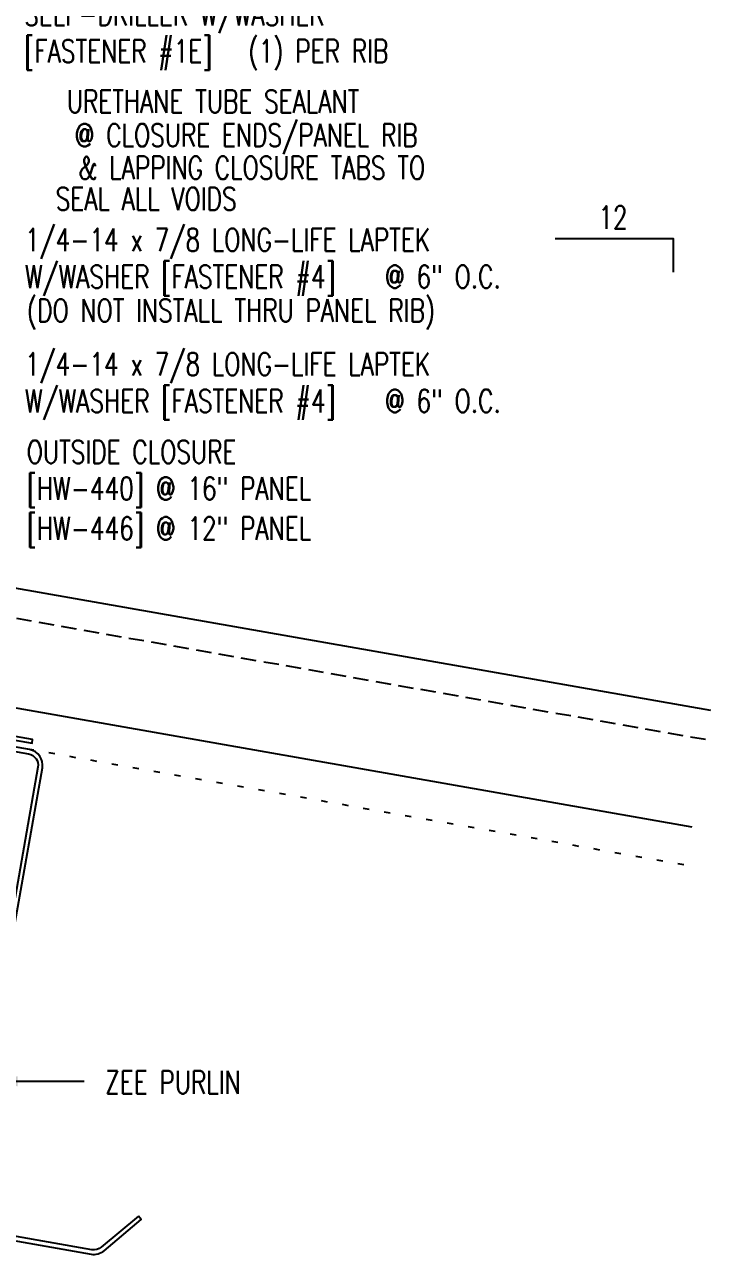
# Model space of a CAD drawing. Header units: inches. Extents: x -2 to 189, y 14 to 99.
# Drawn here: x 34.63 to 45.9, y 13.7 to 33.94 of the extents above; entities that cross this region are included whole.
import ezdxf
from ezdxf.enums import TextEntityAlignment as Align

# ---------------------------------------------------------------- set-up
doc = ezdxf.new("R2010")
doc.units = ezdxf.units.IN
doc.header["$MEASUREMENT"] = 0
doc.linetypes.add('DASH2', pattern=[0.1875, 0.125, -0.0625])
doc.linetypes.add('DOT', pattern=[0.25, 0, -0.25])
for name, color, linetype in [('DIM', 2, 'Continuous'), ('MARK', 1, 'Continuous'), ('PANEL', 11, 'Continuous'), ('PURLIN', 1, 'Continuous'), ('STLA', 12, 'Continuous'), ('TEXT', 2, 'Continuous')]:
    doc.layers.add(name, color=color, linetype=linetype)
doc.styles.add('TEXT1', font='ROMANS.shx', dxfattribs={"width": 0.75, "height": 0.375})
doc.dimstyles.new('DETAIL$7', dxfattribs={"dimscale": 4, "dimtxt": 0.375, "dimasz": 0.125, "dimexe": 0.0625, "dimexo": 0.125, "dimgap": 0.0625, "dimtad": 1, "dimdec": 4, "dimzin": 3, "dimdsep": 46, "dimlunit": 4, "dimtxsty": 'TEXT1', "dimblk": 'ARCHTICK', "dimcen": 0.0625, "dimclrd": 7, "dimclre": 7, "dimclrt": 2, "dimadec": 0, "dimazin": 0, "dimtfac": 0.59375, "dimtdec": 4, "dimtmove": 0, "dimatfit": 3, "dimfxl": 0, "dimfrac": 2, "dimtolj": 1, "dimtzin": 3, "dimarcsym": 0})

# ---------------------------------------------------------------- blocks, each defined once
blk = doc.blocks.new('slopr1')
at = {"layer": 'MARK', "color": 6}
blk.add_lwpolyline([(0, 0), (0, 0.1368), (-0.4871, 0.1368)], dxfattribs=at)
at = {"layer": 'MARK', "color": 2, "style": 'TEXT1', "width": 0.75}
blk.add_text('12', height=0.09375, dxfattribs=at).set_placement((-0.3095, 0.1779))
blk.add_attdef('SLOPR1', (0.0415, 0.0243), '', height=0.0938, dxfattribs=at)
blk = doc.blocks.new('FD-F4')
at = {"layer": 'TEXT', "style": 'TEXT1', "width": 0.75}
for s, p in [('1/4-14 x 7/8 LONG-LIFE LAPTEK', (0.0047, -0.0408)), ('W/WASHER [FASTENER #4]', (0.0047, -0.1926))]:
    blk.add_text(s, height=0.09375, dxfattribs=at).set_placement(p)
blk.add_attdef('(QUANTITY)', (1.4847, -0.1926), '', height=0.0938, dxfattribs=at)
at = {"layer": 'TEXT', "style": 'TEXT1', "flags": 1}
for tag, p in [('Color', (0.0624, -0.4349)), ('Calc', (0.0624, -0.4349)), ('Opt1', (0.0624, -0.4349)), ('Opt2', (0.0624, -0.4349)), ('Opt3', (0.0624, -0.4349)), ('Description', (0.0624, -0.4349)), ('Multiple', (0.0624, -0.4349)), ('Part', (0.0624, -0.4349)), ('Spare1', (0.0624, -0.6224)), ('Spare2', (0.0624, -0.6224)), ('Spare3', (0.0624, -0.6224)), ('Spare4', (0.0624, -0.6224)), ('Spare5', (0.0624, -0.6224)), ('Spare6', (0.0624, -0.6224)), ('Spare7', (0.0624, -0.6224)), ('Spare8', (0.0624, -0.6224)), ('Spare9', (0.0624, -0.6224)), ('Spare10', (0.0624, -0.6224))]:
    blk.add_attdef(tag, p, '', height=0.0938, dxfattribs=at)
blk = doc.blocks.new('_ArchTick')
at = {"color": 0, "linetype": 'ByBlock', "const_width": 0.15}
blk.add_lwpolyline([(-0.5, -0.5), (0.5, 0.5)], dxfattribs=at)
blk = doc.blocks.new('FD-F1E')
at = {"layer": 'TEXT', "style": 'TEXT1', "width": 0.75}
for s, p in [('1/4-14 x 1 1/4 LONG-LIFE', (0.0047, -0.0408)), ('SELF-DRILLER W/WASHER', (0.0047, -0.1926)), ('[FASTENER #1E]', (0.0047, -0.3444))]:
    blk.add_text(s, height=0.09375, dxfattribs=at).set_placement(p)
blk.add_attdef('(QUANTITY)', (0.9263, -0.3444), '', height=0.0938, dxfattribs=at)

msp = doc.modelspace()

# ---------------------------------------------------------------- linework, layer by layer
at = {"layer": 'DIM', "linetype": 'DOT'}
msp.add_line((45.4656, 20.11324), (23.16165, 24.04603), dxfattribs=at)
at = {"layer": 'PANEL', "color": 8, "linetype": 'DASH2', "ltscale": 2}
msp.add_line((45.82314, 22.17239), (28.45152, 25.22694), dxfattribs=at)
at = {"layer": 'PANEL'}
msp.add_lwpolyline([(45.60454, 20.73274), (28.19544, 23.80025), (28.53232, 25.71078), (45.90382, 22.65625)], dxfattribs=at)
at = {"layer": 'PURLIN'}
msp.add_lwpolyline([(36.49827, 14.3354), (35.88717, 13.82262, -0.22169466), (35.73409, 13.7816), (33.7738, 14.12726, -0.41421356), (33.6217, 14.34447), (34.27077, 18.02548), (34.91983, 21.7065, 0.41421356), (34.70714, 22.01024), (32.99305, 22.31248, 0.22169466), (32.77898, 22.25512), (32.16788, 21.74235), (32.2159, 21.68513), (32.827, 22.1979, -0.22169466), (32.98008, 22.23892), (34.69417, 21.93668, -0.41421356), (34.84626, 21.71947), (34.1972, 18.03845), (33.54814, 14.35744, 0.41421356), (33.76082, 14.05369), (35.72112, 13.70804, 0.22169466), (35.93519, 13.7654), (36.54629, 14.27817)], format="xyb", close=True, dxfattribs=at)
at = {"layer": 'STLA'}
msp.add_lwpolyline([(28.28937, 23.5735), (31.74709, 22.96381, -0.13165516), (31.83506, 22.92279), (32.22872, 22.59246, 0.13165516), (32.34474, 22.53836), (34.74939, 22.11435), (34.75977, 22.17324), (32.35512, 22.59725, -0.13165516), (32.26716, 22.63827), (31.87349, 22.9686, 0.13165516), (31.75747, 23.0227), (28.29975, 23.63239)], format="xyb", close=True, dxfattribs=at)

# ---------------------------------------------------------------- block references
at = {"layer": 'MARK', "xscale": 4, "yscale": 4, "zscale": 4}
msp.add_blockref('slopr1', (45.29826, 29.8657), dxfattribs=at)
at = {"layer": 'TEXT', "xscale": 4, "yscale": 4, "zscale": 4}
for name, p, values in [('FD-F1E', (34.60154, 34.69072), {'(QUANTITY)': '(1) PER RIB'}), ('FD-F4', (34.61407, 30.37177), {'(QUANTITY)': '@ 6" O.C.'}), ('FD-F4', (34.61407, 28.32694), {'(QUANTITY)': '@ 6" O.C.'})]:
    msp.add_blockref(name, p, dxfattribs=at).add_auto_attribs(values)

# ---------------------------------------------------------------- texts
at = {"layer": 'TEXT', "style": 'TEXT1', "width": 0.75}
for s, p in [('URETHANE TUBE SEALANT', (40.13174, 32.48488)), ('@ CLOSURE ENDS/PANEL RIB', (41.09212, 31.92866)), ('& LAPPING CLOSURE TABS TO', (41.21393, 31.39434)), ('SEAL ALL VOIDS', (38.11579, 30.8825)), ('ZEE PURLIN', (38.18205, 16.34791))]:
    msp.add_text(s, height=0.375, dxfattribs=at).set_placement(p, align=Align.RIGHT)
for s, p in [('(DO NOT INSTALL THRU PANEL RIB)', (34.66535, 29.04656)), ('OUTSIDE CLOSURE', (34.66331, 26.71768)), ('[HW-440] @ 16" PANEL', (34.66331, 26.11768)), ('[HW-446] @ 12" PANEL', (34.66331, 25.46063))]:
    msp.add_text(s, height=0.375, dxfattribs=at).set_placement(p)

# ---------------------------------------------------------------- leaders
msp.add_leader([(34.01086, 16.55151), (35.39578, 16.55151), (35.60929, 16.55151)], dimstyle='DETAIL$7')

doc.saveas('drawing.dxf')
